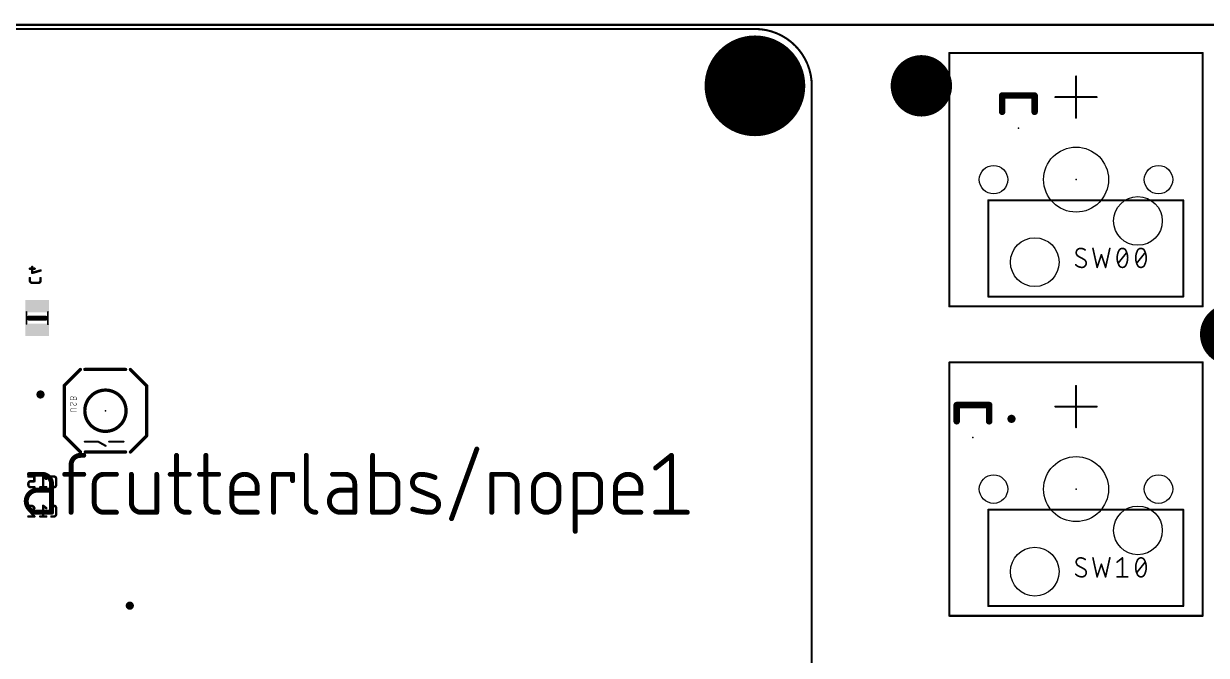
# Model space of a CAD drawing. Extents: x 0 to 305, y 0 to 96.
# Drawn here: x 40 to 112.8, y 56.4 to 95.3 of the extents above; entities that cross this region are included whole.
import ezdxf

# ---------------------------------------------------------------- set-up
doc = ezdxf.new("R2010")
doc.units = 0
for name, color, linetype in [('17', 110, 'CONTINUOUS'), ('18', 110, 'CONTINUOUS'), ('20', 31, 'CONTINUOUS'), ('21', 253, 'CONTINUOUS'), ('22', 253, 'CONTINUOUS'), ('23', 53, 'CONTINUOUS'), ('24', 53, 'CONTINUOUS'), ('26', 253, 'CONTINUOUS'), ('39', 12, 'CONTINUOUS'), ('40', 132, 'CONTINUOUS'), ('52', 253, 'CONTINUOUS')]:
    doc.layers.add(name, color=color, linetype=linetype)

# ---------------------------------------------------------------- blocks, each defined once
blk = doc.blocks.new('RECT')
blk.add_solid([(-0.5, -0.5), (0.5, -0.5), (-0.5, 0.5), (0.5, 0.5)])
blk = doc.blocks.new('ROUNDP')
at = {"const_width": 0.5}
blk.add_lwpolyline([(0, -0.25, 1), (0, 0.25, 1), (0, -0.25)], format="xyb", dxfattribs=at)
blk = doc.blocks.new('ROUNDV')
at = {"const_width": 0.5}
blk.add_lwpolyline([(0, -0.25, 1), (0, 0.25, 1), (0, -0.25)], format="xyb", dxfattribs=at)

msp = doc.modelspace()

# ---------------------------------------------------------------- linework, layer by layer
at = {"layer": '20', "const_width": 0.1524}
msp.add_lwpolyline([(3.5, 95.25), (301.3, 95.25)], dxfattribs=at)
at = {"layer": '20'}
for centre, radius in [((104.775, 85.725), 2), ((99.695, 85.725), 0.8763), ((109.855, 85.725), 0.8763), ((108.585, 83.185), 1.5), ((102.235, 80.645), 1.5), ((104.775, 66.675), 2), ((99.695, 66.675), 0.8763), ((109.855, 66.675), 0.8763), ((108.585, 64.135), 1.5), ((102.235, 61.595), 1.5)]:
    msp.add_circle(centre, radius, dxfattribs=at)
at = {"layer": '21'}
for points, const_width in [([(85.0318, 92.77, 1), (84.9682, 92.77)], 0.0635), ([(104.8068, 92.075, 1), (104.7433, 92.075)], 0.0635), ([(83.73, 91.5318, 1), (83.73, 91.4682)], 0.0635), ([(86.27, 91.4682, 1), (86.27, 91.5318)], 0.0635), ([(103.505, 90.8368, 1), (103.505, 90.7733)], 0.0635), ([(106.045, 90.7733, 1), (106.045, 90.8368)], 0.0635), ([(84.9682, 90.23, 1), (85.0318, 90.23)], 0.0635), ([(104.7433, 89.535, 1), (104.8068, 89.535)], 0.0635), ([(104.7606, 81.2326, 1), (104.8115, 81.2326)], 0.0508), ([(105.0457, 81.4922, 0.4142), (104.7861, 81.2326)], 0.1016), ([(104.7861, 81.2326, 0.2656), (104.9159, 81.0054)], 0.1016), ([(104.8114, 81.2326, 1), (104.7607, 81.2326)], 0.0508), ([(104.928, 81.0277, 1), (104.9037, 80.9831)], 0.0508), ([(104.903, 80.9835, 1), (104.9288, 81.0272)], 0.0508), ([(105.3378, 81.3948, 0.1623), (105.0457, 81.4922)], 0.1016), ([(105.0457, 81.5176, 1), (105.0457, 81.4668)], 0.0508), ([(105.0457, 81.4668, 1), (105.0457, 81.5176)], 0.0508), ([(105.4027, 80.5834, 0.2656), (105.2729, 80.8106)], 0.1016), ([(105.2858, 80.8325, 1), (105.26, 80.7887)], 0.0508), ([(105.2607, 80.7883, 1), (105.285, 80.8329)], 0.0508), ([(105.3226, 81.3745, 1), (105.353, 81.4152)], 0.0508), ([(105.841, 81.4977, 1), (105.7914, 81.4867)], 0.0508), ([(106.3595, 81.1108, 1), (106.3114, 81.0947)], 0.0508), ([(106.3595, 81.0947, 1), (106.3114, 81.1108)], 0.0508), ([(106.8795, 81.4867, 1), (106.8299, 81.4977)], 0.0508), ([(107.4037, 81.3299, 0.1139), (107.3063, 80.908)], 0.1016), ([(107.3063, 80.908, 0.1139), (107.4037, 80.4861)], 0.1016), ([(107.3317, 80.908, 1), (107.2809, 80.908)], 0.0508), ([(107.2809, 80.908, 1), (107.3317, 80.908)], 0.0508), ([(107.3796, 81.3382, 1), (107.4277, 81.3217)], 0.0508), ([(107.6308, 81.4922, 0.3205), (107.4037, 81.3299)], 0.1016), ([(107.4265, 81.3188, 1), (107.3808, 81.3411)], 0.0508), ([(107.858, 81.3299, 0.3205), (107.6308, 81.4922)], 0.1016), ([(107.6308, 81.5176, 1), (107.6308, 81.4668)], 0.0508), ([(107.6308, 81.4668, 1), (107.6308, 81.5176)], 0.0508), ([(107.8809, 81.3411, 1), (107.8352, 81.3188)], 0.0508), ([(107.9554, 80.908, 0.1139), (107.858, 81.3299)], 0.1016), ([(107.858, 80.4861, 0.1139), (107.9554, 80.908)], 0.1016), ([(107.834, 81.3217, 1), (107.8821, 81.3382)], 0.0508), ([(107.9103, 81.2167, 1), (107.8707, 81.2484)], 0.0508), ([(107.9808, 80.908, 1), (107.93, 80.908)], 0.0508), ([(107.93, 80.908, 1), (107.9808, 80.908)], 0.0508), ([(108.5467, 81.3299, 0.1139), (108.4493, 80.908)], 0.1016), ([(108.4493, 80.908, 0.1139), (108.5467, 80.4861)], 0.1016), ([(108.4747, 80.908, 1), (108.4239, 80.908)], 0.0508), ([(108.4239, 80.908, 1), (108.4747, 80.908)], 0.0508), ([(108.5226, 81.3382, 1), (108.5707, 81.3217)], 0.0508), ([(108.7738, 81.4922, 0.3205), (108.5467, 81.3299)], 0.1016), ([(108.5695, 81.3188, 1), (108.5238, 81.3411)], 0.0508), ([(109.001, 81.3299, 0.3205), (108.7738, 81.4922)], 0.1016), ([(108.7738, 81.5176, 1), (108.7738, 81.4668)], 0.0508), ([(108.7738, 81.4668, 1), (108.7738, 81.5176)], 0.0508), ([(109.0239, 81.3411, 1), (108.9782, 81.3188)], 0.0508), ([(109.0984, 80.908, 0.1139), (109.001, 81.3299)], 0.1016), ([(109.001, 80.4861, 0.1139), (109.0984, 80.908)], 0.1016), ([(108.977, 81.3217, 1), (109.0251, 81.3382)], 0.0508), ([(109.0533, 81.2167, 1), (109.0137, 81.2484)], 0.0508), ([(109.1238, 80.908, 1), (109.073, 80.908)], 0.0508), ([(109.073, 80.908, 1), (109.1238, 80.908)], 0.0508), ([(104.7536, 80.4861, 0.2), (105.1431, 80.3238)], 0.1016), ([(104.7716, 80.504, 1), (104.7356, 80.4682)], 0.0508), ([(105.1431, 80.3238, 0.4142), (105.4027, 80.5834)], 0.1016), ([(105.1431, 80.3492, 1), (105.1431, 80.2984)], 0.0508), ([(105.1431, 80.2984, 1), (105.1431, 80.3492)], 0.0508), ([(105.4281, 80.5834, 1), (105.3773, 80.5834)], 0.0508), ([(105.3773, 80.5834, 1), (105.4281, 80.5834)], 0.0508), ([(106.0517, 80.3318, 1), (106.0999, 80.3158)], 0.0508), ([(106.051, 80.3183, 1), (106.1006, 80.3293)], 0.0508), ([(106.5703, 80.3293, 1), (106.6199, 80.3183)], 0.0508), ([(106.571, 80.3158, 1), (106.6192, 80.3318)], 0.0508), ([(107.3514, 80.5993, 1), (107.391, 80.5676)], 0.0508), ([(107.4277, 80.4943, 1), (107.3796, 80.4778)], 0.0508), ([(107.4037, 80.4861, 0.3205), (107.6308, 80.3238)], 0.1016), ([(107.3808, 80.4749, 1), (107.4265, 80.4972)], 0.0508), ([(107.6308, 80.3238, 0.3205), (107.858, 80.4861)], 0.1016), ([(107.6308, 80.3492, 1), (107.6308, 80.2984)], 0.0508), ([(107.6308, 80.2984, 1), (107.6308, 80.3492)], 0.0508), ([(107.8352, 80.4972, 1), (107.8809, 80.4749)], 0.0508), ([(107.8821, 80.4778, 1), (107.834, 80.4943)], 0.0508), ([(108.4944, 80.5993, 1), (108.534, 80.5676)], 0.0508), ([(108.5707, 80.4943, 1), (108.5226, 80.4778)], 0.0508), ([(108.5467, 80.4861, 0.3205), (108.7738, 80.3238)], 0.1016), ([(108.5238, 80.4749, 1), (108.5695, 80.4972)], 0.0508), ([(108.7738, 80.3238, 0.3205), (109.001, 80.4861)], 0.1016), ([(108.7738, 80.3492, 1), (108.7738, 80.2984)], 0.0508), ([(108.7738, 80.2984, 1), (108.7738, 80.3492)], 0.0508), ([(108.9782, 80.4972, 1), (109.0239, 80.4749)], 0.0508), ([(109.0251, 80.4778, 1), (108.977, 80.4943)], 0.0508), ([(104.8068, 73.025, 1), (104.7433, 73.025)], 0.0635), ([(103.505, 71.7868, 1), (103.505, 71.7233)], 0.0635), ([(106.045, 71.7233, 1), (106.045, 71.7868)], 0.0635), ([(104.7433, 70.485, 1), (104.8068, 70.485)], 0.0635), ([(67.9451, 69.116, 1), (67.8018, 69.1681)], 0.1524), ([(43.4683, 68.7526, 0.4142), (42.8841, 68.1684)], 0.3048), ([(43.4683, 68.8288, 1), (43.4683, 68.6764)], 0.1524), ([(43.4683, 68.6764, 1), (43.4683, 68.8288)], 0.1524), ([(43.6631, 68.6764, 1), (43.6631, 68.8288)], 0.1524), ([(49.4542, 68.7526, 1), (49.3018, 68.7526)], 0.1524), ([(51.264, 68.7526, 1), (51.1116, 68.7526)], 0.1524), ([(57.4468, 68.7526, 1), (57.2944, 68.7526)], 0.1524), ([(61.5316, 68.7526, 1), (61.3792, 68.7526)], 0.1524), ([(79.9342, 68.7526, 1), (79.7818, 68.7526)], 0.1524), ([(79.9056, 68.6931, 1), (79.8104, 68.8121)], 0.1524), ([(42.9603, 68.1684, 1), (42.8079, 68.1684)], 0.1524), ([(42.8079, 68.1684, 1), (42.9603, 68.1684)], 0.1524), ([(78.8367, 68.0332, 1), (78.9319, 67.9142)], 0.1524), ([(40.319, 67.6604, 1), (40.319, 67.508)], 0.1524), ([(41.6822, 67, 0.4142), (41.098, 67.5842)], 0.3048), ([(41.098, 67.6604, 1), (41.098, 67.508)], 0.1524), ([(41.098, 67.508, 1), (41.098, 67.6604)], 0.1524), ([(41.7584, 67, 1), (41.606, 67)], 0.1524), ([(41.606, 67, 1), (41.7584, 67)], 0.1524), ([(42.4947, 67.6604, 1), (42.4947, 67.508)], 0.1524), ([(43.6631, 67.508, 1), (43.6631, 67.6604)], 0.1524), ([(44.8962, 67.5842, 0.4142), (44.312, 67)], 0.3048), ([(44.3882, 67, 1), (44.2358, 67)], 0.1524), ([(44.2358, 67, 1), (44.3882, 67)], 0.1524), ([(44.8962, 67.6604, 1), (44.8962, 67.508)], 0.1524), ([(44.8962, 67.508, 1), (44.8962, 67.6604)], 0.1524), ([(45.6752, 67.508, 1), (45.6752, 67.6604)], 0.1524), ([(46.6751, 67.5842, 1), (46.5227, 67.5842)], 0.1524), ([(48.2329, 67.5842, 1), (48.0805, 67.5842)], 0.1524), ([(48.9886, 67.6604, 1), (48.9886, 67.508)], 0.1524), ([(50.157, 67.508, 1), (50.157, 67.6604)], 0.1524), ([(50.7983, 67.6604, 1), (50.7983, 67.508)], 0.1524), ([(51.9667, 67.508, 1), (51.9667, 67.6604)], 0.1524), ([(54.348, 66.8053, 1), (52.7901, 66.8053)], 0.3048), ([(55.4347, 67.5842, 1), (55.2823, 67.5842)], 0.1524), ([(55.3585, 67.6604, 1), (55.3585, 67.508)], 0.1524), ([(56.6031, 67.5842, 1), (56.4507, 67.5842)], 0.1524), ([(56.4507, 67.1947, 1), (56.6031, 67.1947)], 0.1524), ([(56.5269, 67.508, 1), (56.5269, 67.6604)], 0.1524), ([(58.988, 67.6604, 1), (58.988, 67.508)], 0.1524), ([(60.3511, 67, 0.4142), (59.7669, 67.5842)], 0.3048), ([(59.7669, 67.6604, 1), (59.7669, 67.508)], 0.1524), ([(59.7669, 67.508, 1), (59.7669, 67.6604)], 0.1524), ([(60.4273, 67, 1), (60.2749, 67)], 0.1524), ([(60.2749, 67, 1), (60.4273, 67)], 0.1524), ([(61.4554, 67.6604, 1), (61.4554, 67.508)], 0.1524), ([(63.0133, 67, 0.4142), (62.4291, 67.5842)], 0.3048), ([(62.4291, 67.6604, 1), (62.4291, 67.508)], 0.1524), ([(62.4291, 67.508, 1), (62.4291, 67.6604)], 0.1524), ([(63.0895, 67, 1), (62.9371, 67)], 0.1524), ([(62.9371, 67, 1), (63.0895, 67)], 0.1524), ([(64.4212, 67.5842, 0.8318), (64.2264, 66.6105)], 0.3048), ([(65.2975, 67.3895, 0.1025), (64.4212, 67.5842)], 0.3048), ([(64.4223, 67.6604, 1), (64.4201, 67.508)], 0.1524), ([(64.4201, 67.508, 1), (64.4223, 67.6604)], 0.1524), ([(65.2662, 67.32, 1), (65.3288, 67.4589)], 0.1524), ([(68.8683, 67.5842, 1), (68.7159, 67.5842)], 0.1524), ([(68.7921, 67.6604, 1), (68.7921, 67.508)], 0.1524), ([(70.35, 67, 0.4142), (69.7658, 67.5842)], 0.3048), ([(69.7658, 67.6604, 1), (69.7658, 67.508)], 0.1524), ([(69.7658, 67.508, 1), (69.7658, 67.6604)], 0.1524), ([(70.4262, 67, 1), (70.2738, 67)], 0.1524), ([(70.2738, 67, 1), (70.4262, 67)], 0.1524), ([(72.9217, 66.8053, 1), (71.3638, 66.8053)], 0.3048), ([(74.0094, 67.5842, 1), (73.857, 67.5842)], 0.1524), ([(73.9332, 67.6604, 1), (73.9332, 67.508)], 0.1524), ([(75.491, 67, 0.4142), (74.9068, 67.5842)], 0.3048), ([(74.9068, 67.6604, 1), (74.9068, 67.508)], 0.1524), ([(74.9068, 67.508, 1), (74.9068, 67.6604)], 0.1524), ([(75.5672, 67, 1), (75.4148, 67)], 0.1524), ([(75.4148, 67, 1), (75.5672, 67)], 0.1524), ([(77.9699, 66.8053, 1), (76.4121, 66.8053)], 0.3048), ([(40.8059, 66.6105, 1), (40.8059, 65.2474)], 0.3048), ([(40.8059, 66.6867, 1), (40.8059, 66.5343)], 0.1524), ([(40.8059, 66.5343, 1), (40.8059, 66.6867)], 0.1524), ([(41.6822, 66.5343, 1), (41.6822, 66.6867)], 0.1524), ([(52.8663, 66.8053, 1), (52.7139, 66.8053)], 0.1524), ([(52.7139, 66.8053, 1), (52.8663, 66.8053)], 0.1524), ([(52.7901, 66.492, 1), (52.7901, 66.3396)], 0.1524), ([(54.4242, 66.8053, 1), (54.2718, 66.8053)], 0.1524), ([(54.2718, 66.8053, 1), (54.4242, 66.8053)], 0.1524), ([(54.2718, 66.4158, 1), (54.4242, 66.4158)], 0.1524), ([(54.348, 66.3396, 1), (54.348, 66.492)], 0.1524), ([(59.4748, 66.6105, 1), (59.4748, 65.2474)], 0.3048), ([(59.4748, 66.6867, 1), (59.4748, 66.5343)], 0.1524), ([(59.4748, 66.5343, 1), (59.4748, 66.6867)], 0.1524), ([(60.3511, 66.5343, 1), (60.3511, 66.6867)], 0.1524), ([(64.2547, 66.6813, 1), (64.1981, 66.5398)], 0.1524), ([(64.1981, 66.5398, 1), (64.2547, 66.6813)], 0.1524), ([(65.0054, 65.2474, 0.8318), (65.2001, 66.2211)], 0.3048), ([(65.2284, 66.2918, 1), (65.1718, 66.1503)], 0.1524), ([(65.1718, 66.1503, 1), (65.2284, 66.2918)], 0.1524), ([(71.44, 66.8053, 1), (71.2876, 66.8053)], 0.1524), ([(71.2876, 66.8053, 1), (71.44, 66.8053)], 0.1524), ([(72.9979, 66.8053, 1), (72.8455, 66.8053)], 0.1524), ([(72.8455, 66.8053, 1), (72.9979, 66.8053)], 0.1524), ([(76.4883, 66.8053, 1), (76.3359, 66.8053)], 0.1524), ([(76.3359, 66.8053, 1), (76.4883, 66.8053)], 0.1524), ([(76.4121, 66.492, 1), (76.4121, 66.3396)], 0.1524), ([(78.0461, 66.8053, 1), (77.8937, 66.8053)], 0.1524), ([(77.8937, 66.8053, 1), (78.0461, 66.8053)], 0.1524), ([(77.8937, 66.4158, 1), (78.0461, 66.4158)], 0.1524), ([(77.9699, 66.3396, 1), (77.9699, 66.492)], 0.1524), ([(44.312, 65.8316, 0.4142), (44.8962, 65.2474)], 0.3048), ([(44.3882, 65.8316, 1), (44.2358, 65.8316)], 0.1524), ([(44.2358, 65.8316, 1), (44.3882, 65.8316)], 0.1524), ([(46.5989, 65.8316, 0.4142), (47.1831, 65.2474)], 0.3048), ([(46.6751, 65.8316, 1), (46.5227, 65.8316)], 0.1524), ([(46.5227, 65.8316, 1), (46.6751, 65.8316)], 0.1524), ([(49.378, 65.8316, 0.4142), (49.9622, 65.2474)], 0.3048), ([(49.4542, 65.8316, 1), (49.3018, 65.8316)], 0.1524), ([(49.3018, 65.8316, 1), (49.4542, 65.8316)], 0.1524), ([(51.1878, 65.8316, 0.4142), (51.772, 65.2474)], 0.3048), ([(51.264, 65.8316, 1), (51.1116, 65.8316)], 0.1524), ([(51.1116, 65.8316, 1), (51.264, 65.8316)], 0.1524), ([(52.7901, 65.8316, 0.4142), (53.3743, 65.2474)], 0.3048), ([(52.8663, 65.8316, 1), (52.7139, 65.8316)], 0.1524), ([(52.7139, 65.8316, 1), (52.8663, 65.8316)], 0.1524), ([(57.3706, 65.8316, 0.4142), (57.9548, 65.2474)], 0.3048), ([(57.4468, 65.8316, 1), (57.2944, 65.8316)], 0.1524), ([(57.2944, 65.8316, 1), (57.4468, 65.8316)], 0.1524), ([(62.4291, 65.2474, 0.4142), (63.0133, 65.8316)], 0.3048), ([(63.0895, 65.8316, 1), (62.9371, 65.8316)], 0.1524), ([(62.9371, 65.8316, 1), (63.0895, 65.8316)], 0.1524), ([(63.9343, 65.4421, 0.083), (65.0054, 65.2474)], 0.3048), ([(63.9601, 65.5138, 1), (63.9085, 65.3704)], 0.1524), ([(71.3638, 66.0263, 1), (72.9217, 66.0263)], 0.3048), ([(71.44, 66.0263, 1), (71.2876, 66.0263)], 0.1524), ([(71.2876, 66.0263, 1), (71.44, 66.0263)], 0.1524), ([(72.9979, 66.0263, 1), (72.8455, 66.0263)], 0.1524), ([(72.8455, 66.0263, 1), (72.9979, 66.0263)], 0.1524), ([(74.9068, 65.2474, 0.4142), (75.491, 65.8316)], 0.3048), ([(75.5672, 65.8316, 1), (75.4148, 65.8316)], 0.1524), ([(75.4148, 65.8316, 1), (75.5672, 65.8316)], 0.1524), ([(76.4121, 65.8316, 0.4142), (76.9963, 65.2474)], 0.3048), ([(76.4883, 65.8316, 1), (76.3359, 65.8316)], 0.1524), ([(76.3359, 65.8316, 1), (76.4883, 65.8316)], 0.1524), ([(40.8059, 65.3236, 1), (40.8059, 65.1712)], 0.1524), ([(40.8059, 65.1712, 1), (40.8059, 65.3236)], 0.1524), ([(41.606, 65.2474, 1), (41.7584, 65.2474)], 0.1524), ([(41.6822, 65.1712, 1), (41.6822, 65.3236)], 0.1524), ([(42.8079, 65.2474, 1), (42.9603, 65.2474)], 0.1524), ([(44.8962, 65.3236, 1), (44.8962, 65.1712)], 0.1524), ([(44.8962, 65.1712, 1), (44.8962, 65.3236)], 0.1524), ([(45.6752, 65.1712, 1), (45.6752, 65.3236)], 0.1524), ([(47.1831, 65.3236, 1), (47.1831, 65.1712)], 0.1524), ([(47.1831, 65.1712, 1), (47.1831, 65.3236)], 0.1524), ([(48.0805, 65.2474, 1), (48.2329, 65.2474)], 0.1524), ([(48.1567, 65.1712, 1), (48.1567, 65.3236)], 0.1524), ([(49.9622, 65.3236, 1), (49.9622, 65.1712)], 0.1524), ([(49.9622, 65.1712, 1), (49.9622, 65.3236)], 0.1524), ([(50.157, 65.1712, 1), (50.157, 65.3236)], 0.1524), ([(51.772, 65.3236, 1), (51.772, 65.1712)], 0.1524), ([(51.772, 65.1712, 1), (51.772, 65.3236)], 0.1524), ([(51.9667, 65.1712, 1), (51.9667, 65.3236)], 0.1524), ([(53.3743, 65.3236, 1), (53.3743, 65.1712)], 0.1524), ([(53.3743, 65.1712, 1), (53.3743, 65.3236)], 0.1524), ([(54.348, 65.1712, 1), (54.348, 65.3236)], 0.1524), ([(55.2823, 65.2474, 1), (55.4347, 65.2474)], 0.1524), ([(57.9548, 65.1712, 1), (57.9548, 65.3236)], 0.1524), ([(59.4748, 65.3236, 1), (59.4748, 65.1712)], 0.1524), ([(59.4748, 65.1712, 1), (59.4748, 65.3236)], 0.1524), ([(60.2749, 65.2474, 1), (60.4273, 65.2474)], 0.1524), ([(60.3511, 65.1712, 1), (60.3511, 65.3236)], 0.1524), ([(61.4554, 65.3236, 1), (61.4554, 65.1712)], 0.1524), ([(61.3792, 65.2474, 1), (61.5316, 65.2474)], 0.1524), ([(62.4291, 65.3236, 1), (62.4291, 65.1712)], 0.1524), ([(62.4291, 65.1712, 1), (62.4291, 65.3236)], 0.1524), ([(65.0065, 65.3236, 1), (65.0043, 65.1712)], 0.1524), ([(65.0043, 65.1712, 1), (65.0065, 65.3236)], 0.1524), ([(66.244, 64.884, 1), (66.3872, 64.8319)], 0.1524), ([(68.7159, 65.2474, 1), (68.8683, 65.2474)], 0.1524), ([(70.2738, 65.2474, 1), (70.4262, 65.2474)], 0.1524), ([(73.9332, 65.3236, 1), (73.9332, 65.1712)], 0.1524), ([(74.9068, 65.3236, 1), (74.9068, 65.1712)], 0.1524), ([(74.9068, 65.1712, 1), (74.9068, 65.3236)], 0.1524), ([(76.9963, 65.3236, 1), (76.9963, 65.1712)], 0.1524), ([(76.9963, 65.1712, 1), (76.9963, 65.3236)], 0.1524), ([(77.9699, 65.1712, 1), (77.9699, 65.3236)], 0.1524), ([(78.8843, 65.3236, 1), (78.8843, 65.1712)], 0.1524), ([(79.7818, 65.2474, 1), (79.9342, 65.2474)], 0.1524), ([(80.8317, 65.1712, 1), (80.8317, 65.3236)], 0.1524), ([(73.857, 64.079, 1), (74.0094, 64.079)], 0.1524), ([(104.7606, 62.1826, 1), (104.8115, 62.1826)], 0.0508), ([(105.0457, 62.4422, 0.4142), (104.7861, 62.1826)], 0.1016), ([(104.7861, 62.1826, 0.2656), (104.9159, 61.9554)], 0.1016), ([(104.8114, 62.1826, 1), (104.7607, 62.1826)], 0.0508), ([(104.928, 61.9777, 1), (104.9037, 61.9331)], 0.0508), ([(104.903, 61.9335, 1), (104.9288, 61.9772)], 0.0508), ([(105.3378, 62.3448, 0.1623), (105.0457, 62.4422)], 0.1016), ([(105.0457, 62.4676, 1), (105.0457, 62.4168)], 0.0508), ([(105.0457, 62.4168, 1), (105.0457, 62.4676)], 0.0508), ([(105.3226, 62.3245, 1), (105.353, 62.3652)], 0.0508), ([(105.841, 62.4477, 1), (105.7914, 62.4367)], 0.0508), ([(106.3595, 62.0608, 1), (106.3114, 62.0447)], 0.0508), ([(106.3595, 62.0447, 1), (106.3114, 62.0608)], 0.0508), ([(106.8795, 62.4367, 1), (106.8299, 62.4477)], 0.0508), ([(107.2904, 62.2024, 1), (107.3222, 62.1627)], 0.0508), ([(107.6562, 62.4422, 1), (107.6054, 62.4422)], 0.0508), ([(107.6467, 62.4224, 1), (107.615, 62.462)], 0.0508), ([(108.5467, 62.2799, 0.1139), (108.4493, 61.858)], 0.1016), ([(108.5226, 62.2882, 1), (108.5707, 62.2717)], 0.0508), ([(108.7738, 62.4422, 0.3205), (108.5467, 62.2799)], 0.1016), ([(108.5695, 62.2688, 1), (108.5238, 62.2911)], 0.0508), ([(109.001, 62.2799, 0.3205), (108.7738, 62.4422)], 0.1016), ([(108.7738, 62.4676, 1), (108.7738, 62.4168)], 0.0508), ([(108.7738, 62.4168, 1), (108.7738, 62.4676)], 0.0508), ([(109.0239, 62.2911, 1), (108.9782, 62.2688)], 0.0508), ([(109.0984, 61.858, 0.1139), (109.001, 62.2799)], 0.1016), ([(108.977, 62.2717, 1), (109.0251, 62.2882)], 0.0508), ([(109.0533, 62.1667, 1), (109.0137, 62.1984)], 0.0508), ([(104.7536, 61.4361, 0.2), (105.1431, 61.2738)], 0.1016), ([(104.7716, 61.454, 1), (104.7356, 61.4182)], 0.0508), ([(105.1431, 61.2738, 0.4142), (105.4027, 61.5334)], 0.1016), ([(105.1431, 61.2992, 1), (105.1431, 61.2484)], 0.0508), ([(105.1431, 61.2484, 1), (105.1431, 61.2992)], 0.0508), ([(105.4027, 61.5334, 0.2656), (105.2729, 61.7606)], 0.1016), ([(105.2858, 61.7825, 1), (105.26, 61.7387)], 0.0508), ([(105.2607, 61.7383, 1), (105.285, 61.7829)], 0.0508), ([(105.4281, 61.5334, 1), (105.3773, 61.5334)], 0.0508), ([(105.3773, 61.5334, 1), (105.4281, 61.5334)], 0.0508), ([(106.0517, 61.2818, 1), (106.0999, 61.2658)], 0.0508), ([(106.051, 61.2683, 1), (106.1006, 61.2793)], 0.0508), ([(106.5703, 61.2793, 1), (106.6199, 61.2683)], 0.0508), ([(106.571, 61.2658, 1), (106.6192, 61.2818)], 0.0508), ([(107.3063, 61.2992, 1), (107.3063, 61.2484)], 0.0508), ([(107.6054, 61.2738, 1), (107.6562, 61.2738)], 0.0508), ([(107.9554, 61.2484, 1), (107.9554, 61.2992)], 0.0508), ([(108.4493, 61.858, 0.1139), (108.5467, 61.4361)], 0.1016), ([(108.4747, 61.858, 1), (108.4239, 61.858)], 0.0508), ([(108.4239, 61.858, 1), (108.4747, 61.858)], 0.0508), ([(108.4944, 61.5493, 1), (108.534, 61.5176)], 0.0508), ([(108.5707, 61.4443, 1), (108.5226, 61.4278)], 0.0508), ([(108.5467, 61.4361, 0.3205), (108.7738, 61.2738)], 0.1016), ([(108.5238, 61.4249, 1), (108.5695, 61.4472)], 0.0508), ([(108.7738, 61.2738, 0.3205), (109.001, 61.4361)], 0.1016), ([(108.7738, 61.2992, 1), (108.7738, 61.2484)], 0.0508), ([(108.7738, 61.2484, 1), (108.7738, 61.2992)], 0.0508), ([(109.001, 61.4361, 0.1139), (109.0984, 61.858)], 0.1016), ([(108.9782, 61.4472, 1), (109.0239, 61.4249)], 0.0508), ([(109.0251, 61.4278, 1), (108.977, 61.4443)], 0.0508), ([(109.1238, 61.858, 1), (109.073, 61.858)], 0.0508), ([(109.073, 61.858, 1), (109.1238, 61.858)], 0.0508)]:
    msp.add_lwpolyline(points, format="xyb", dxfattribs=dict(at, const_width=const_width))
for points, const_width in [([(85, 90.23), (85, 92.77)], 0.127), ([(104.775, 89.535), (104.775, 92.075)], 0.127), ([(86.27, 91.5), (83.73, 91.5)], 0.127), ([(106.045, 90.805), (103.505, 90.805)], 0.127), ([(105.2729, 80.8106), (104.9159, 81.0054)], 0.1016), ([(105.8162, 81.4922), (106.0758, 80.3238)], 0.1016), ([(106.0758, 80.3238), (106.3355, 81.1027)], 0.1016), ([(106.3355, 81.1027), (106.5951, 80.3238)], 0.1016), ([(106.5951, 80.3238), (106.8547, 81.4922)], 0.1016), ([(107.3712, 80.5834), (107.8905, 81.2326)], 0.1016), ([(108.5142, 80.5834), (109.0335, 81.2326)], 0.1016), ([(104.775, 70.485), (104.775, 73.025)], 0.127), ([(106.045, 71.755), (103.505, 71.755)], 0.127), ([(66.3156, 64.8579), (67.8735, 69.1421)], 0.3048), ([(43.4683, 68.7526), (43.6631, 68.7526)], 0.3048), ([(49.378, 68.7526), (49.378, 65.8316)], 0.3048), ([(51.1878, 68.7526), (51.1878, 65.8316)], 0.3048), ([(57.3706, 68.7526), (57.3706, 65.8316)], 0.3048), ([(61.4554, 68.7526), (61.4554, 65.2474)], 0.3048), ([(78.8843, 67.9737), (79.858, 68.7526)], 0.3048), ([(79.858, 68.7526), (79.858, 65.2474)], 0.3048), ([(42.8841, 65.2474), (42.8841, 68.1684)], 0.3048), ([(41.098, 67.5842), (40.319, 67.5842)], 0.3048), ([(41.6822, 65.2474), (41.6822, 67)], 0.3048), ([(42.4947, 67.5842), (43.6631, 67.5842)], 0.3048), ([(44.312, 65.8316), (44.312, 67)], 0.3048), ([(44.8962, 67.5842), (45.6752, 67.5842)], 0.3048), ([(46.5989, 67.5842), (46.5989, 65.8316)], 0.3048), ([(48.1567, 65.2474), (48.1567, 67.5842)], 0.3048), ([(48.9886, 67.5842), (50.157, 67.5842)], 0.3048), ([(50.7983, 67.5842), (51.9667, 67.5842)], 0.3048), ([(55.3585, 65.2474), (55.3585, 67.5842)], 0.3048), ([(55.3585, 67.5842), (56.5269, 67.5842)], 0.3048), ([(56.5269, 67.5842), (56.5269, 67.1947)], 0.3048), ([(59.7669, 67.5842), (58.988, 67.5842)], 0.3048), ([(60.3511, 65.2474), (60.3511, 67)], 0.3048), ([(62.4291, 67.5842), (61.4554, 67.5842)], 0.3048), ([(63.0133, 65.8316), (63.0133, 67)], 0.3048), ([(68.7921, 65.2474), (68.7921, 67.5842)], 0.3048), ([(68.7921, 67.5842), (69.7658, 67.5842)], 0.3048), ([(70.35, 67), (70.35, 65.2474)], 0.3048), ([(73.9332, 64.079), (73.9332, 67.5842)], 0.3048), ([(73.9332, 67.5842), (74.9068, 67.5842)], 0.3048), ([(75.491, 67), (75.491, 65.8316)], 0.3048), ([(41.6822, 66.6105), (40.8059, 66.6105)], 0.3048), ([(52.7901, 65.8316), (52.7901, 66.8053)], 0.3048), ([(54.348, 66.4158), (52.7901, 66.4158)], 0.3048), ([(54.348, 66.8053), (54.348, 66.4158)], 0.3048), ([(60.3511, 66.6105), (59.4748, 66.6105)], 0.3048), ([(65.2001, 66.2211), (64.2264, 66.6105)], 0.3048), ([(71.3638, 66.0263), (71.3638, 66.8053)], 0.3048), ([(72.9217, 66.8053), (72.9217, 66.0263)], 0.3048), ([(76.4121, 65.8316), (76.4121, 66.8053)], 0.3048), ([(77.9699, 66.4158), (76.4121, 66.4158)], 0.3048), ([(77.9699, 66.8053), (77.9699, 66.4158)], 0.3048), ([(40.8059, 65.2474), (41.6822, 65.2474)], 0.3048), ([(45.6752, 65.2474), (44.8962, 65.2474)], 0.3048), ([(47.1831, 65.2474), (48.1567, 65.2474)], 0.3048), ([(49.9622, 65.2474), (50.157, 65.2474)], 0.3048), ([(51.772, 65.2474), (51.9667, 65.2474)], 0.3048), ([(54.348, 65.2474), (53.3743, 65.2474)], 0.3048), ([(59.4748, 65.2474), (60.3511, 65.2474)], 0.3048), ([(61.4554, 65.2474), (62.4291, 65.2474)], 0.3048), ([(74.9068, 65.2474), (73.9332, 65.2474)], 0.3048), ([(77.9699, 65.2474), (76.9963, 65.2474)], 0.3048), ([(78.8843, 65.2474), (80.8317, 65.2474)], 0.3048), ([(105.2729, 61.7606), (104.9159, 61.9554)], 0.1016), ([(105.8162, 62.4422), (106.0758, 61.2738)], 0.1016), ([(106.0758, 61.2738), (106.3355, 62.0527)], 0.1016), ([(106.3355, 62.0527), (106.5951, 61.2738)], 0.1016), ([(106.5951, 61.2738), (106.8547, 62.4422)], 0.1016), ([(107.3063, 62.1826), (107.6308, 62.4422)], 0.1016), ([(107.6308, 62.4422), (107.6308, 61.2738)], 0.1016), ([(108.5142, 61.5334), (109.0335, 62.1826)], 0.1016), ([(107.3063, 61.2738), (107.9554, 61.2738)], 0.1016)]:
    msp.add_lwpolyline(points, dxfattribs=dict(at, const_width=const_width))
at = {"layer": '22'}
for points, const_width in [([(100.225, 89.9), (100.225, 90.9)], 0.4), ([(100.225, 90.9), (102.225, 90.9)], 0.4), ([(102.225, 90.9), (102.225, 89.9)], 0.4), ([(41.308, 77.2), (40.292, 77.2)], 0.3048), ([(46.24, 74.04), (43.73, 74.04)], 0.2032), ([(42.46, 73.04), (42.46, 69.96)], 0.2032), ([(47.54, 69.96), (47.54, 73.04)], 0.2032), ([(97.425, 70.85), (97.425, 71.85)], 0.4), ([(97.425, 71.85), (99.425, 71.85)], 0.4), ([(99.425, 71.85), (99.425, 70.85)], 0.4), ([(43.76, 68.96), (46.24, 68.96)], 0.2032)]:
    msp.add_lwpolyline(points, dxfattribs=dict(at, const_width=const_width))
for points, const_width in [([(100.325, 90.9, 1), (100.125, 90.9)], 0.2), ([(100.225, 91, 1), (100.225, 90.8)], 0.2), ([(102.325, 90.9, 1), (102.125, 90.9)], 0.2), ([(102.225, 90.8, 1), (102.225, 91)], 0.2), ([(100.125, 89.9, 1), (100.325, 89.9)], 0.2), ([(102.125, 89.9, 1), (102.325, 89.9)], 0.2), ([(40.292, 77.2762, 1), (40.292, 77.1238)], 0.1524), ([(41.308, 77.1238, 1), (41.308, 77.2762)], 0.1524), ([(43.73, 74.0908, 1), (43.73, 73.9892)], 0.1016), ([(46.24, 73.9892, 1), (46.24, 74.0908)], 0.1016), ([(42.5108, 73.04, 1), (42.4092, 73.04)], 0.1016), ([(45, 70.23, 1), (45, 72.77, 1), (45, 70.23)], 0.2032), ([(47.5908, 73.04, 1), (47.4892, 73.04)], 0.1016), ([(97.525, 71.85, 1), (97.325, 71.85)], 0.2), ([(97.425, 71.95, 1), (97.425, 71.75)], 0.2), ([(99.525, 71.85, 1), (99.325, 71.85)], 0.2), ([(99.425, 71.75, 1), (99.425, 71.95)], 0.2), ([(97.325, 70.85, 1), (97.525, 70.85)], 0.2), ([(99.325, 70.85, 1), (99.525, 70.85)], 0.2), ([(42.4092, 69.96, 1), (42.5108, 69.96)], 0.1016), ([(47.4892, 69.96, 1), (47.5908, 69.96)], 0.1016), ([(43.76, 69.0108, 1), (43.76, 68.9092)], 0.1016), ([(46.24, 68.9092, 1), (46.24, 69.0108)], 0.1016)]:
    msp.add_lwpolyline(points, format="xyb", dxfattribs=dict(at, const_width=const_width))
at = {"layer": '23'}
for p in [(85, 91.5), (95.25, 91.5), (104.775, 85.725), (104.775, 66.675)]:
    msp.add_point(p, dxfattribs=at)
at = {"layer": '24'}
for p in [(85, 91.5), (101.225, 88.9), (40.8, 77.2), (45, 71.5), (98.425, 69.85)]:
    msp.add_point(p, dxfattribs=at)
at = {"layer": '26'}
for points, const_width in [([(40.6389, 80.2417), (40.3454, 80.2417)], 0.1524), ([(40.4922, 79.9849), (40.4922, 80.3518)], 0.1524), ([(41.0058, 80.1317), (40.4922, 79.9849)], 0.1524), ([(40.3454, 79.6653), (40.3454, 79.5185)], 0.1524), ([(40.4922, 79.3718), (40.859, 79.3718)], 0.1524), ([(41.0058, 79.5185), (41.0058, 79.6653)], 0.1524), ([(42.8283, 72.2705), (42.8283, 72.1646)], 0.0254), ([(42.8283, 72.1646), (43.2093, 72.1646)], 0.0254), ([(43.04, 72.1646), (43.04, 72.2705)], 0.0254), ([(43.2093, 72.1646), (43.2093, 72.2705)], 0.0254), ([(42.9341, 71.64), (43.2093, 71.64)], 0.0254), ([(43.2093, 71.4283), (42.9341, 71.4283)], 0.0254), ([(42.9871, 71.9634), (43.0506, 71.847)], 0.0254), ([(40.6211, 67.4508), (40.2542, 67.4508)], 0.1524), ([(40.2542, 66.9372), (40.2542, 67.0105)], 0.1524), ([(40.401, 67.1573), (40.6211, 67.1573)], 0.1524), ([(40.6211, 67.1573), (40.6211, 67.4508)], 0.1524), ([(41.3526, 67.304), (41.1692, 67.4508)], 0.1524), ([(41.1692, 67.4508), (41.1692, 66.7904)], 0.1524), ([(41.819, 67.4508), (41.6722, 67.4508)], 0.1524), ([(41.9658, 66.9372), (41.9658, 67.304)], 0.1524), ([(40.6211, 66.7904), (40.401, 66.7904)], 0.1524), ([(41.3526, 66.7904), (40.9857, 66.7904)], 0.1524), ([(41.6722, 66.7904), (41.819, 66.7904)], 0.1524), ([(41.3526, 65.504), (41.1692, 65.6508)], 0.1524), ([(41.1692, 65.6508), (41.1692, 64.9904)], 0.1524), ([(41.819, 65.6508), (41.6722, 65.6508)], 0.1524), ([(41.9658, 65.1372), (41.9658, 65.504)], 0.1524), ([(40.6211, 64.9904), (40.2542, 64.9904)], 0.1524), ([(40.3092, 65.3573), (40.6211, 64.9904)], 0.1524), ([(41.3526, 64.9904), (40.9857, 64.9904)], 0.1524), ([(41.6722, 64.9904), (41.819, 64.9904)], 0.1524)]:
    msp.add_lwpolyline(points, dxfattribs=dict(at, const_width=const_width))
for points, const_width in [([(40.3454, 80.2798, 1), (40.3454, 80.2036)], 0.0762), ([(40.5303, 80.3518, 1), (40.4541, 80.3518)], 0.0762), ([(40.6389, 80.2036, 1), (40.6389, 80.2798)], 0.0762), ([(41.0163, 80.095, 1), (40.9953, 80.1683)], 0.0762), ([(40.3835, 79.6653, 1), (40.3073, 79.6653)], 0.0762), ([(40.3454, 79.5185, 0.4142), (40.4922, 79.3718)], 0.1524), ([(40.3835, 79.5185, 1), (40.3073, 79.5185)], 0.0762), ([(40.3073, 79.5185, 1), (40.3835, 79.5185)], 0.0762), ([(40.4817, 80.0215, 1), (40.5026, 79.9483)], 0.0762), ([(40.4541, 79.9849, 1), (40.5303, 79.9849)], 0.0762), ([(40.4922, 79.4099, 1), (40.4922, 79.3337)], 0.0762), ([(40.4922, 79.3337, 1), (40.4922, 79.4099)], 0.0762), ([(40.859, 79.3718, 0.4142), (41.0058, 79.5185)], 0.1524), ([(40.859, 79.4099, 1), (40.859, 79.3337)], 0.0762), ([(40.859, 79.3337, 1), (40.859, 79.4099)], 0.0762), ([(41.0439, 79.6653, 1), (40.9677, 79.6653)], 0.0762), ([(41.0439, 79.5185, 1), (40.9677, 79.5185)], 0.0762), ([(40.9677, 79.5185, 1), (41.0439, 79.5185)], 0.0762), ([(43.04, 72.2705, 1), (42.8283, 72.2705)], 0.0254), ([(42.8219, 72.2705, 1), (42.8346, 72.2705)], 0.0127), ([(42.8283, 72.171, 1), (42.8283, 72.1583)], 0.0127), ([(42.8346, 72.2705, 1), (42.822, 72.2705)], 0.0127), ([(42.822, 72.1646, 1), (42.8346, 72.1646)], 0.0127), ([(43.2093, 72.2705, 1), (43.04, 72.2705)], 0.0254), ([(43.0463, 72.2705, 1), (43.0336, 72.2705)], 0.0127), ([(43.0336, 72.2705, 1), (43.0463, 72.2705)], 0.0127), ([(43.0336, 72.2705, 1), (43.0463, 72.2705)], 0.0127), ([(43.0336, 72.1646, 1), (43.0463, 72.1646)], 0.0127), ([(43.2156, 72.2705, 1), (43.203, 72.2705)], 0.0127), ([(43.203, 72.2705, 1), (43.2156, 72.2705)], 0.0127), ([(43.203, 72.1646, 1), (43.2156, 72.1646)], 0.0127), ([(43.2093, 72.1583, 1), (43.2093, 72.171)], 0.0127), ([(42.8219, 71.9211, 1), (42.8346, 71.921)], 0.0127), ([(42.9341, 71.64, 1), (42.9341, 71.4283)], 0.0254), ([(42.913, 72.0057, 0.4142), (42.8283, 71.9211)], 0.0254), ([(42.8283, 71.9211, 0.2), (42.8812, 71.794)], 0.0254), ([(42.8346, 71.921, 1), (42.822, 71.9211)], 0.0127), ([(42.8767, 71.7895, 1), (42.8857, 71.7986)], 0.0127), ([(42.913, 72.0121, 1), (42.913, 71.9994)], 0.0127), ([(42.9871, 71.9634, 0.2656), (42.913, 72.0057)], 0.0254), ([(42.913, 71.9994, 1), (42.913, 72.0121)], 0.0127), ([(42.9341, 71.6463, 1), (42.9341, 71.6336)], 0.0127), ([(42.9341, 71.4346, 1), (42.9341, 71.4219)], 0.0127), ([(42.9341, 71.6336, 1), (42.9341, 71.6463)], 0.0127), ([(42.9341, 71.4219, 1), (42.9341, 71.4346)], 0.0127), ([(42.9926, 71.9664, 1), (42.9815, 71.9603)], 0.0127), ([(42.9816, 71.9602, 1), (42.9925, 71.9666)], 0.0127), ([(43.0506, 71.847, 0.2656), (43.1246, 71.8046)], 0.0254), ([(43.056, 71.8502, 1), (43.0451, 71.8437)], 0.0127), ([(43.045, 71.8439, 1), (43.0561, 71.85)], 0.0127), ([(43.1246, 71.8046, 0.4142), (43.2093, 71.8893)], 0.0254), ([(43.1246, 71.811, 1), (43.1246, 71.7983)], 0.0127), ([(43.1246, 71.7983, 1), (43.1246, 71.811)], 0.0127), ([(43.1826, 71.9884, 1), (43.1725, 71.9807)], 0.0127), ([(43.2093, 71.8893, 0.1623), (43.1776, 71.9845)], 0.0254), ([(43.2156, 71.8893, 1), (43.203, 71.8893)], 0.0127), ([(43.203, 71.8893, 1), (43.2156, 71.8893)], 0.0127), ([(43.2093, 71.6336, 1), (43.2093, 71.6463)], 0.0127), ([(43.2093, 71.4219, 1), (43.2093, 71.4346)], 0.0127), ([(40.2542, 67.4889, 1), (40.2542, 67.4127)], 0.0762), ([(40.401, 67.1573, 0.4142), (40.2542, 67.0105)], 0.1524), ([(40.2923, 67.0105, 1), (40.2161, 67.0105)], 0.0762), ([(40.2161, 67.0105, 1), (40.2923, 67.0105)], 0.0762), ([(40.2542, 66.9372, 0.4142), (40.401, 66.7904)], 0.1524), ([(40.2923, 66.9372, 1), (40.2161, 66.9372)], 0.0762), ([(40.401, 67.1954, 1), (40.401, 67.1192)], 0.0762), ([(40.401, 67.1192, 1), (40.401, 67.1954)], 0.0762), ([(40.6592, 67.4508, 1), (40.583, 67.4508)], 0.0762), ([(40.583, 67.1573, 1), (40.6592, 67.1573)], 0.0762), ([(40.6211, 67.4127, 1), (40.6211, 67.4889)], 0.0762), ([(40.6211, 67.1192, 1), (40.6211, 67.1954)], 0.0762), ([(41.193, 67.4806, 1), (41.1454, 67.421)], 0.0762), ([(41.2073, 67.4508, 1), (41.1311, 67.4508)], 0.0762), ([(41.3288, 67.2743, 1), (41.3764, 67.3338)], 0.0762), ([(41.6722, 67.4889, 1), (41.6722, 67.4127)], 0.0762), ([(41.9658, 67.304, 0.4142), (41.819, 67.4508)], 0.1524), ([(41.819, 67.4889, 1), (41.819, 67.4127)], 0.0762), ([(41.819, 66.7904, 0.4142), (41.9658, 66.9372)], 0.1524), ([(41.819, 67.4127, 1), (41.819, 67.4889)], 0.0762), ([(42.0039, 67.304, 1), (41.9277, 67.304)], 0.0762), ([(41.9277, 67.304, 1), (42.0039, 67.304)], 0.0762), ([(42.0039, 66.9372, 1), (41.9277, 66.9372)], 0.0762), ([(40.2161, 66.9372, 1), (40.2923, 66.9372)], 0.0762), ([(40.401, 66.8285, 1), (40.401, 66.7523)], 0.0762), ([(40.401, 66.7523, 1), (40.401, 66.8285)], 0.0762), ([(40.6211, 66.7523, 1), (40.6211, 66.8285)], 0.0762), ([(40.9857, 66.8285, 1), (40.9857, 66.7523)], 0.0762), ([(41.1311, 66.7904, 1), (41.2073, 66.7904)], 0.0762), ([(41.3526, 66.7523, 1), (41.3526, 66.8285)], 0.0762), ([(41.6722, 66.8285, 1), (41.6722, 66.7523)], 0.0762), ([(41.819, 66.8285, 1), (41.819, 66.7523)], 0.0762), ([(41.819, 66.7523, 1), (41.819, 66.8285)], 0.0762), ([(41.9277, 66.9372, 1), (42.0039, 66.9372)], 0.0762), ([(40.4193, 65.6508, 0.4142), (40.2542, 65.4857)], 0.1524), ([(40.2542, 65.4857, 0.2053), (40.3092, 65.3573)], 0.1524), ([(40.2923, 65.4857, 1), (40.2161, 65.4857)], 0.0762), ([(40.6211, 65.504, 0.3252), (40.4193, 65.6508)], 0.1524), ([(40.4193, 65.6889, 1), (40.4193, 65.6127)], 0.0762), ([(40.4193, 65.6127, 1), (40.4193, 65.6889)], 0.0762), ([(40.5848, 65.4923, 1), (40.6573, 65.5158)], 0.0762), ([(41.193, 65.6806, 1), (41.1454, 65.621)], 0.0762), ([(41.2073, 65.6508, 1), (41.1311, 65.6508)], 0.0762), ([(41.3288, 65.4743, 1), (41.3764, 65.5338)], 0.0762), ([(41.6722, 65.6889, 1), (41.6722, 65.6127)], 0.0762), ([(41.9658, 65.504, 0.4142), (41.819, 65.6508)], 0.1524), ([(41.819, 65.6889, 1), (41.819, 65.6127)], 0.0762), ([(41.819, 65.6127, 1), (41.819, 65.6889)], 0.0762), ([(42.0039, 65.504, 1), (41.9277, 65.504)], 0.0762), ([(40.2161, 65.4857, 1), (40.2923, 65.4857)], 0.0762), ([(40.2542, 65.0285, 1), (40.2542, 64.9523)], 0.0762), ([(40.3383, 65.382, 1), (40.2802, 65.3326)], 0.0762), ([(40.283, 65.3297, 1), (40.3355, 65.3849)], 0.0762), ([(40.5921, 64.9657, 1), (40.6501, 65.0151)], 0.0762), ([(40.6211, 64.9523, 1), (40.6211, 65.0285)], 0.0762), ([(40.9857, 65.0285, 1), (40.9857, 64.9523)], 0.0762), ([(41.1311, 64.9904, 1), (41.2073, 64.9904)], 0.0762), ([(41.3526, 64.9523, 1), (41.3526, 65.0285)], 0.0762), ([(41.6722, 65.0285, 1), (41.6722, 64.9523)], 0.0762), ([(41.819, 64.9904, 0.4142), (41.9658, 65.1372)], 0.1524), ([(41.819, 65.0285, 1), (41.819, 64.9523)], 0.0762), ([(41.819, 64.9523, 1), (41.819, 65.0285)], 0.0762), ([(41.9277, 65.504, 1), (42.0039, 65.504)], 0.0762), ([(42.0039, 65.1372, 1), (41.9277, 65.1372)], 0.0762), ([(41.9277, 65.1372, 1), (42.0039, 65.1372)], 0.0762)]:
    msp.add_lwpolyline(points, format="xyb", dxfattribs=dict(at, const_width=const_width))
at = {"layer": '39', "const_width": 0.127}
for points in [[(7, 95), (85, 95)], [(96.975, 77.925), (96.975, 93.525)], [(96.975, 93.525), (112.575, 93.525)], [(112.575, 93.525), (112.575, 77.925)], [(88.5, 91.5), (88.5, 42.5)], [(111.375, 84.455), (99.375, 84.455)], [(99.375, 84.455), (99.375, 78.525)], [(111.375, 78.525), (111.375, 84.455)], [(112.575, 77.925), (96.975, 77.925)], [(99.375, 78.525), (111.375, 78.525)], [(96.975, 58.875), (96.975, 74.475)], [(96.975, 74.475), (112.575, 74.475)], [(112.575, 74.475), (112.575, 58.875)], [(111.375, 65.405), (99.375, 65.405)], [(99.375, 65.405), (99.375, 59.475)], [(111.375, 59.475), (111.375, 65.405)], [(99.375, 59.475), (111.375, 59.475)], [(112.575, 58.875), (96.975, 58.875)]]:
    msp.add_lwpolyline(points, dxfattribs=at)
at = {"layer": '39'}
for points, const_width in [([(85, 95.0318, 1), (85, 94.9682)], 0.0635), ([(88.5, 91.5, 0.4142), (85, 95)], 0.127), ([(85, 94.9682, 1), (85, 95.0318)], 0.0635), ([(97.0068, 93.525, 1), (96.9433, 93.525)], 0.0635), ([(96.975, 93.5568, 1), (96.975, 93.4933)], 0.0635), ([(112.6068, 93.525, 1), (112.5433, 93.525)], 0.0635), ([(112.575, 93.4933, 1), (112.575, 93.5568)], 0.0635), ([(88.5318, 91.5, 1), (88.4682, 91.5)], 0.0635), ([(88.4682, 91.5, 1), (88.5318, 91.5)], 0.0635), ([(99.375, 84.4868, 1), (99.375, 84.4232)], 0.0635), ([(99.4068, 84.455, 1), (99.3432, 84.455)], 0.0635), ([(111.4068, 84.455, 1), (111.3432, 84.455)], 0.0635), ([(111.375, 84.4232, 1), (111.375, 84.4868)], 0.0635), ([(96.975, 77.9567, 1), (96.975, 77.8932)], 0.0635), ([(96.9433, 77.925, 1), (97.0068, 77.925)], 0.0635), ([(99.3432, 78.525, 1), (99.4068, 78.525)], 0.0635), ([(99.375, 78.5568, 1), (99.375, 78.4933)], 0.0635), ([(111.3432, 78.525, 1), (111.4068, 78.525)], 0.0635), ([(111.375, 78.4933, 1), (111.375, 78.5568)], 0.0635), ([(112.5433, 77.925, 1), (112.6068, 77.925)], 0.0635), ([(112.575, 77.8932, 1), (112.575, 77.9567)], 0.0635), ([(96.975, 74.5068, 1), (96.975, 74.4433)], 0.0635), ([(97.0068, 74.475, 1), (96.9433, 74.475)], 0.0635), ([(112.6068, 74.475, 1), (112.5433, 74.475)], 0.0635), ([(112.575, 74.4433, 1), (112.575, 74.5068)], 0.0635), ([(99.375, 65.4368, 1), (99.375, 65.3732)], 0.0635), ([(99.4068, 65.405, 1), (99.3432, 65.405)], 0.0635), ([(111.4068, 65.405, 1), (111.3432, 65.405)], 0.0635), ([(111.375, 65.3732, 1), (111.375, 65.4368)], 0.0635), ([(99.375, 59.5068, 1), (99.375, 59.4432)], 0.0635), ([(99.3432, 59.475, 1), (99.4068, 59.475)], 0.0635), ([(111.3432, 59.475, 1), (111.4068, 59.475)], 0.0635), ([(111.375, 59.4432, 1), (111.375, 59.5068)], 0.0635), ([(96.975, 58.9068, 1), (96.975, 58.8432)], 0.0635), ([(96.9433, 58.875, 1), (97.0068, 58.875)], 0.0635), ([(112.5433, 58.875, 1), (112.6068, 58.875)], 0.0635), ([(112.575, 58.8432, 1), (112.575, 58.9068)], 0.0635)]:
    msp.add_lwpolyline(points, format="xyb", dxfattribs=dict(at, const_width=const_width))
at = {"layer": '40', "const_width": 0.127}
msp.add_lwpolyline([(85, 89.325, 1), (85, 93.675, 1), (85, 89.325)], format="xyb", dxfattribs=at)
at = {"layer": '52'}
for points, const_width in [([(40.14, 76.844), (40.14, 77.581)], 0.1016), ([(41.46, 76.819), (41.46, 77.581)], 0.1016), ([(43.46, 74.04), (42.46, 73.04)], 0.2032), ([(47.54, 73.04), (46.54, 74.04)], 0.2032), ([(42.46, 69.96), (43.46, 68.96)], 0.2032), ([(46.54, 68.96), (47.54, 69.96)], 0.2032), ([(43.73, 69.595), (44.555, 69.595)], 0.127), ([(44.555, 69.595), (45.01, 69.34)], 0.127), ([(45.23, 69.595), (46.115, 69.595)], 0.127)]:
    msp.add_lwpolyline(points, dxfattribs=dict(at, const_width=const_width))
for points, const_width in [([(40.1654, 77.581, 1), (40.1146, 77.581)], 0.0508), ([(41.4854, 77.581, 1), (41.4346, 77.581)], 0.0508), ([(40.1146, 76.844, 1), (40.1654, 76.844)], 0.0508), ([(41.4346, 76.819, 1), (41.4854, 76.819)], 0.0508), ([(43.4959, 74.0041, 1), (43.4241, 74.0759)], 0.1016), ([(46.5759, 74.0759, 1), (46.5041, 74.0041)], 0.1016), ([(42.4241, 73.0759, 1), (42.4959, 73.0041)], 0.1016), ([(47.5041, 73.0041, 1), (47.5759, 73.0759)], 0.1016), ([(42.4959, 69.9959, 1), (42.4241, 69.9241)], 0.1016), ([(47.5759, 69.9241, 1), (47.5041, 69.9959)], 0.1016), ([(43.73, 69.6268, 1), (43.73, 69.5632)], 0.0635), ([(44.5705, 69.6227, 1), (44.5395, 69.5673)], 0.0635), ([(44.555, 69.5632, 1), (44.555, 69.6268)], 0.0635), ([(44.9945, 69.3123, 1), (45.0255, 69.3677)], 0.0635), ([(45.23, 69.6268, 1), (45.23, 69.5632)], 0.0635), ([(46.115, 69.5632, 1), (46.115, 69.6268)], 0.0635), ([(43.4241, 68.9241, 1), (43.4959, 68.9959)], 0.1016), ([(46.5041, 68.9959, 1), (46.5759, 68.9241)], 0.1016)]:
    msp.add_lwpolyline(points, format="xyb", dxfattribs=dict(at, const_width=const_width))

# ---------------------------------------------------------------- block references
at = {"layer": '17', "xscale": 6.2, "yscale": 6.2, "rotation": 180}
msp.add_blockref('ROUNDP', (85, 91.5), dxfattribs=at)
msp.add_blockref('ROUNDP', (85, 91.5), dxfattribs=at)
at = {"layer": '17', "xscale": 3.78, "yscale": 3.78}
for p in [(95.25, 91.5), (95.25, 91.5), (114.3, 76.2), (114.3, 76.2)]:
    msp.add_blockref('ROUNDP', p, dxfattribs=at)
at = {"layer": '18', "xscale": 0.5024, "yscale": 0.5024}
for p in [(41, 72.5), (41, 72.5), (100.8, 71), (100.8, 71), (46.5, 59.5), (46.5, 59.5)]:
    msp.add_blockref('ROUNDV', p, dxfattribs=at)
at = {"layer": '52', "xscale": 0.7501, "yscale": 1.4501, "rotation": 90}
for p in [(40.8011, 77.9306), (40.8011, 76.4828)]:
    msp.add_blockref('RECT', p, dxfattribs=at)

doc.saveas('drawing.dxf')
